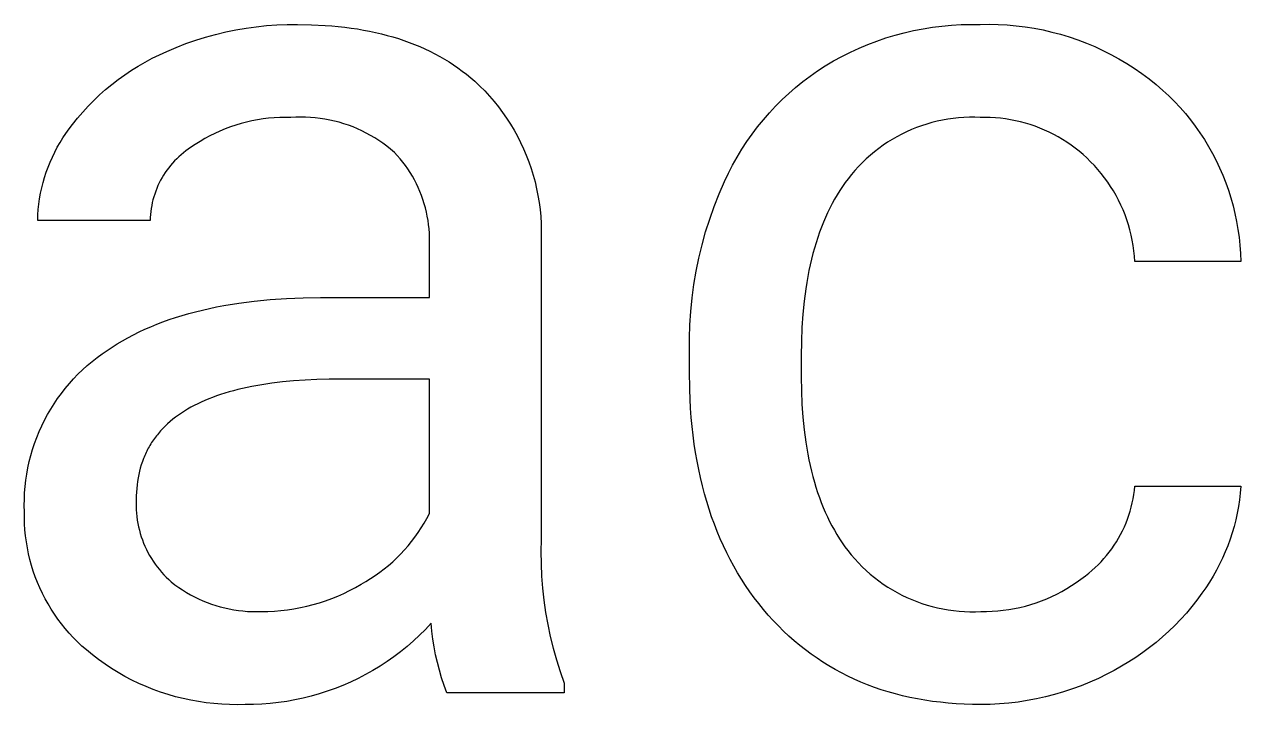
# Model space of a CAD drawing. Header units: millimetres. Extents: x -1480 to 5249, y -840 to 3860.
# Drawn here: x 5038.9 to 5105.3, y -245.3 to -208.2 of the extents above; entities that cross this region are included whole.
import ezdxf

# ---------------------------------------------------------------- set-up
doc = ezdxf.new("R2010")
doc.units = ezdxf.units.MM
doc.header["$MEASUREMENT"] = 0
doc.layers.add('Domyślny', color=7, linetype='Continuous', true_color=0x000000)

msp = doc.modelspace()

# ---------------------------------------------------------------- linework, layer by layer
at = {"layer": 'Domyślny'}
for p, q in [((5049.923, -208.596), (5050.477, -208.482)), ((5050.477, -208.482), (5051.034, -208.387)), ((5051.034, -208.387), (5051.594, -208.309)), ((5051.594, -208.309), (5052.156, -208.251)), ((5052.156, -208.251), (5052.72, -208.211)), ((5052.72, -208.211), (5053.285, -208.189)), ((5053.285, -208.189), (5053.85, -208.186)), ((5053.85, -208.186), (5054.612, -208.198)), ((5054.612, -208.198), (5055.352, -208.235)), ((5055.352, -208.235), (5055.714, -208.262)), ((5055.714, -208.262), (5056.071, -208.295)), ((5056.071, -208.295), (5056.423, -208.334)), ((5056.423, -208.334), (5056.769, -208.38)), ((5056.769, -208.38), (5057.111, -208.431)), ((5057.111, -208.431), (5057.447, -208.489)), ((5057.447, -208.489), (5057.778, -208.552)), ((5086.973, -208.639), (5087.482, -208.522)), ((5087.482, -208.522), (5087.994, -208.422)), ((5087.994, -208.422), (5088.51, -208.339)), ((5088.51, -208.339), (5089.028, -208.274)), ((5089.028, -208.274), (5089.548, -208.226)), ((5089.548, -208.226), (5090.069, -208.195)), ((5090.069, -208.195), (5090.591, -208.182)), ((5090.591, -208.182), (5091.113, -208.186)), ((5091.113, -208.186), (5091.607, -208.178)), ((5091.607, -208.178), (5092.101, -208.187)), ((5092.101, -208.187), (5092.594, -208.213)), ((5092.594, -208.213), (5093.087, -208.256)), ((5093.087, -208.256), (5093.577, -208.316)), ((5093.577, -208.316), (5094.065, -208.393)), ((5094.065, -208.393), (5094.55, -208.487)), ((5094.55, -208.487), (5095.032, -208.597)), ((5047.754, -209.232), (5048.288, -209.046)), ((5048.288, -209.046), (5048.828, -208.878)), ((5048.828, -208.878), (5049.373, -208.728)), ((5049.373, -208.728), (5049.923, -208.596)), ((5057.778, -208.552), (5058.104, -208.622)), ((5058.104, -208.622), (5058.424, -208.697)), ((5058.424, -208.697), (5058.739, -208.779)), ((5058.739, -208.779), (5059.049, -208.866)), ((5059.049, -208.866), (5059.354, -208.96)), ((5059.354, -208.96), (5059.654, -209.06)), ((5059.654, -209.06), (5059.948, -209.166)), ((5059.948, -209.166), (5060.237, -209.278)), ((5084.985, -209.276), (5085.474, -209.092)), ((5085.474, -209.092), (5085.969, -208.924)), ((5085.969, -208.924), (5086.468, -208.773)), ((5086.468, -208.773), (5086.973, -208.639)), ((5095.032, -208.597), (5095.509, -208.724)), ((5095.509, -208.724), (5095.982, -208.867)), ((5095.982, -208.867), (5096.45, -209.026)), ((5096.45, -209.026), (5096.911, -209.202)), ((5045.911, -210.03), (5046.306, -209.836)), ((5046.306, -209.836), (5046.706, -209.656)), ((5046.706, -209.656), (5047.227, -209.436)), ((5047.227, -209.436), (5047.754, -209.232)), ((5060.237, -209.278), (5060.521, -209.396)), ((5060.521, -209.396), (5060.8, -209.52)), ((5060.8, -209.52), (5061.073, -209.65)), ((5061.073, -209.65), (5061.342, -209.786)), ((5061.342, -209.786), (5061.605, -209.928)), ((5083.561, -209.926), (5084.028, -209.693)), ((5084.028, -209.693), (5084.503, -209.477)), ((5084.503, -209.477), (5084.985, -209.276)), ((5096.911, -209.202), (5097.367, -209.393)), ((5097.367, -209.393), (5097.816, -209.6)), ((5097.816, -209.6), (5098.257, -209.822)), ((5098.257, -209.822), (5098.69, -210.059)), ((5044.771, -210.689), (5045.144, -210.457)), ((5045.144, -210.457), (5045.524, -210.237)), ((5045.524, -210.237), (5045.911, -210.03)), ((5061.605, -209.928), (5061.862, -210.076)), ((5061.862, -210.076), (5062.115, -210.23)), ((5062.115, -210.23), (5062.362, -210.39)), ((5062.362, -210.39), (5062.604, -210.557)), ((5082.233, -210.711), (5082.65, -210.437)), ((5082.65, -210.437), (5083.101, -210.174)), ((5083.101, -210.174), (5083.561, -209.926)), ((5098.69, -210.059), (5099.115, -210.312)), ((5099.115, -210.312), (5099.531, -210.578)), ((5044.051, -211.192), (5044.407, -210.934)), ((5044.407, -210.934), (5044.771, -210.689)), ((5062.604, -210.557), (5062.841, -210.729)), ((5062.841, -210.729), (5063.073, -210.907)), ((5063.073, -210.907), (5063.299, -211.092)), ((5063.299, -211.092), (5063.521, -211.282)), ((5081.427, -211.302), (5081.825, -211)), ((5081.825, -211), (5082.233, -210.711)), ((5099.531, -210.578), (5099.938, -210.859)), ((5099.938, -210.859), (5100.334, -211.154)), ((5100.334, -211.154), (5100.72, -211.462)), ((5043.038, -212.034), (5043.366, -211.742)), ((5043.366, -211.742), (5043.704, -211.461)), ((5043.704, -211.461), (5044.051, -211.192)), ((5063.521, -211.282), (5063.798, -211.545)), ((5063.798, -211.545), (5064.066, -211.817)), ((5064.066, -211.817), (5064.325, -212.098)), ((5080.664, -211.947), (5081.04, -211.618)), ((5081.04, -211.618), (5081.427, -211.302)), ((5100.72, -211.462), (5101.096, -211.783)), ((5101.096, -211.783), (5101.417, -212.083)), ((5042.413, -212.651), (5042.721, -212.337)), ((5042.721, -212.337), (5043.038, -212.034)), ((5064.325, -212.098), (5064.574, -212.388)), ((5064.574, -212.388), (5064.813, -212.686)), ((5079.947, -212.642), (5080.299, -212.288)), ((5080.299, -212.288), (5080.664, -211.947)), ((5101.417, -212.083), (5101.728, -212.394)), ((5101.728, -212.394), (5102.028, -212.715)), ((5041.831, -213.309), (5042.117, -212.975)), ((5042.117, -212.975), (5042.413, -212.651)), ((5064.813, -212.686), (5065.042, -212.992)), ((5065.042, -212.992), (5065.26, -213.306)), ((5079.278, -213.385), (5079.606, -213.008)), ((5079.606, -213.008), (5079.947, -212.642)), ((5102.028, -212.715), (5102.317, -213.046)), ((5102.317, -213.046), (5102.594, -213.387)), ((5041.375, -213.888), (5041.558, -213.652)), ((5041.558, -213.652), (5041.831, -213.309)), ((5050.177, -213.777), (5049.891, -213.885)), ((5050.468, -213.679), (5050.177, -213.777)), ((5050.761, -213.591), (5050.468, -213.679)), ((5051.058, -213.513), (5050.761, -213.591)), ((5051.356, -213.446), (5051.058, -213.513)), ((5051.657, -213.388), (5051.356, -213.446)), ((5051.96, -213.341), (5051.657, -213.388)), ((5052.264, -213.305), (5051.96, -213.341)), ((5052.57, -213.278), (5052.264, -213.305)), ((5052.876, -213.263), (5052.57, -213.278)), ((5053.182, -213.258), (5052.876, -213.263)), ((5053.488, -213.263), (5053.182, -213.258)), ((5053.754, -213.248), (5053.488, -213.263)), ((5054.02, -213.243), (5053.754, -213.248)), ((5054.286, -213.246), (5054.02, -213.243)), ((5054.551, -213.259), (5054.286, -213.246)), ((5054.816, -213.281), (5054.551, -213.259)), ((5055.08, -213.312), (5054.816, -213.281)), ((5055.343, -213.353), (5055.08, -213.312)), ((5055.604, -213.402), (5055.343, -213.353)), ((5055.863, -213.46), (5055.604, -213.402)), ((5056.121, -213.528), (5055.863, -213.46)), ((5056.375, -213.604), (5056.121, -213.528)), ((5056.627, -213.689), (5056.375, -213.604)), ((5056.876, -213.783), (5056.627, -213.689)), ((5057.121, -213.885), (5056.876, -213.783)), ((5065.26, -213.306), (5065.468, -213.627)), ((5065.468, -213.627), (5065.664, -213.955)), ((5078.662, -214.171), (5078.963, -213.772)), ((5078.963, -213.772), (5079.278, -213.385)), ((5087.641, -213.816), (5087.367, -213.926)), ((5087.918, -213.716), (5087.641, -213.816)), ((5088.199, -213.625), (5087.918, -213.716)), ((5088.483, -213.543), (5088.199, -213.625)), ((5088.769, -213.472), (5088.483, -213.543)), ((5089.058, -213.411), (5088.769, -213.472)), ((5089.348, -213.359), (5089.058, -213.411)), ((5089.64, -213.318), (5089.348, -213.359)), ((5089.934, -213.286), (5089.64, -213.318)), ((5090.228, -213.265), (5089.934, -213.286)), ((5090.523, -213.254), (5090.228, -213.265)), ((5090.818, -213.254), (5090.523, -213.254)), ((5091.113, -213.263), (5090.818, -213.254)), ((5091.391, -213.26), (5091.113, -213.263)), ((5091.669, -213.267), (5091.391, -213.26)), ((5091.946, -213.283), (5091.669, -213.267)), ((5092.223, -213.308), (5091.946, -213.283)), ((5092.499, -213.343), (5092.223, -213.308)), ((5092.773, -213.387), (5092.499, -213.343)), ((5093.046, -213.44), (5092.773, -213.387)), ((5093.316, -213.503), (5093.046, -213.44)), ((5093.585, -213.575), (5093.316, -213.503)), ((5093.851, -213.655), (5093.585, -213.575)), ((5094.114, -213.745), (5093.851, -213.655)), ((5094.374, -213.844), (5094.114, -213.745)), ((5102.594, -213.387), (5102.86, -213.737)), ((5102.86, -213.737), (5103.113, -214.097)), ((5040.877, -214.631), (5041.034, -214.378)), ((5041.034, -214.378), (5041.2, -214.13)), ((5041.2, -214.13), (5041.375, -213.888)), ((5048.786, -214.414), (5048.522, -214.569)), ((5049.055, -214.267), (5048.786, -214.414)), ((5049.329, -214.131), (5049.055, -214.267)), ((5049.608, -214.003), (5049.329, -214.131)), ((5049.891, -213.885), (5049.608, -214.003)), ((5057.363, -213.996), (5057.121, -213.885)), ((5057.601, -214.115), (5057.363, -213.996)), ((5057.834, -214.242), (5057.601, -214.115)), ((5058.063, -214.377), (5057.834, -214.242)), ((5058.287, -214.52), (5058.063, -214.377)), ((5065.664, -213.955), (5065.849, -214.289)), ((5065.849, -214.289), (5066.022, -214.63)), ((5078.374, -214.579), (5078.662, -214.171)), ((5086.315, -214.459), (5086.064, -214.614)), ((5086.571, -214.312), (5086.315, -214.459)), ((5086.832, -214.174), (5086.571, -214.312)), ((5087.097, -214.046), (5086.832, -214.174)), ((5087.367, -213.926), (5087.097, -214.046)), ((5094.63, -213.951), (5094.374, -213.844)), ((5094.882, -214.067), (5094.63, -213.951)), ((5095.131, -214.192), (5094.882, -214.067)), ((5095.375, -214.324), (5095.131, -214.192)), ((5095.614, -214.466), (5095.375, -214.324)), ((5095.849, -214.615), (5095.614, -214.466)), ((5103.113, -214.097), (5103.354, -214.464)), ((5103.354, -214.464), (5103.583, -214.84)), ((5040.459, -215.422), (5040.589, -215.154)), ((5040.589, -215.154), (5040.729, -214.89)), ((5040.729, -214.89), (5040.877, -214.631)), ((5047.742, -215.093), (5047.613, -215.193)), ((5047.874, -214.997), (5047.742, -215.093)), ((5048.01, -214.906), (5047.874, -214.997)), ((5048.263, -214.733), (5048.01, -214.906)), ((5048.522, -214.569), (5048.263, -214.733)), ((5058.506, -214.67), (5058.287, -214.52)), ((5058.72, -214.829), (5058.506, -214.67)), ((5058.928, -214.994), (5058.72, -214.829)), ((5059.13, -215.167), (5058.928, -214.994)), ((5066.022, -214.63), (5066.184, -214.976)), ((5066.184, -214.976), (5066.334, -215.328)), ((5077.842, -215.425), (5078.101, -214.997)), ((5078.101, -214.997), (5078.374, -214.579)), ((5085.346, -215.131), (5085.118, -215.32)), ((5085.579, -214.951), (5085.346, -215.131)), ((5085.818, -214.778), (5085.579, -214.951)), ((5086.064, -214.614), (5085.818, -214.778)), ((5096.078, -214.772), (5095.849, -214.615)), ((5096.302, -214.936), (5096.078, -214.772)), ((5096.52, -215.108), (5096.302, -214.936)), ((5096.732, -215.288), (5096.52, -215.108)), ((5103.583, -214.84), (5103.798, -215.223)), ((5040.227, -215.971), (5040.338, -215.695)), ((5040.338, -215.695), (5040.459, -215.422)), ((5047.021, -215.755), (5046.914, -215.879)), ((5047.131, -215.635), (5047.021, -215.755)), ((5047.246, -215.518), (5047.131, -215.635)), ((5047.365, -215.406), (5047.246, -215.518)), ((5047.487, -215.297), (5047.365, -215.406)), ((5047.613, -215.193), (5047.487, -215.297)), ((5059.29, -215.338), (5059.13, -215.167)), ((5059.443, -215.515), (5059.29, -215.338)), ((5059.59, -215.697), (5059.443, -215.515)), ((5059.731, -215.884), (5059.59, -215.697)), ((5066.334, -215.328), (5066.471, -215.684)), ((5066.471, -215.684), (5066.597, -216.045)), ((5077.598, -215.86), (5077.842, -215.425)), ((5084.685, -215.72), (5084.478, -215.931)), ((5084.898, -215.516), (5084.685, -215.72)), ((5085.118, -215.32), (5084.898, -215.516)), ((5096.938, -215.474), (5096.732, -215.288)), ((5097.147, -215.676), (5096.938, -215.474)), ((5097.348, -215.885), (5097.147, -215.676)), ((5103.798, -215.223), (5104, -215.613)), ((5104, -215.613), (5104.189, -216.01)), ((5040.034, -216.536), (5040.125, -216.252)), ((5040.125, -216.252), (5040.227, -215.971)), ((5046.532, -216.408), (5046.448, -216.548)), ((5046.621, -216.271), (5046.532, -216.408)), ((5046.714, -216.137), (5046.621, -216.271)), ((5046.812, -216.006), (5046.714, -216.137)), ((5046.914, -215.879), (5046.812, -216.006)), ((5059.866, -216.075), (5059.731, -215.884)), ((5059.994, -216.271), (5059.866, -216.075)), ((5060.115, -216.471), (5059.994, -216.271)), ((5060.229, -216.675), (5060.115, -216.471)), ((5066.597, -216.045), (5066.71, -216.41)), ((5066.71, -216.41), (5066.81, -216.779)), ((5077.154, -216.756), (5077.368, -216.304)), ((5077.368, -216.304), (5077.598, -215.86)), ((5084.088, -216.373), (5083.904, -216.604)), ((5084.279, -216.149), (5084.088, -216.373)), ((5084.478, -215.931), (5084.279, -216.149)), ((5097.542, -216.101), (5097.348, -215.885)), ((5097.728, -216.323), (5097.542, -216.101)), ((5097.906, -216.552), (5097.728, -216.323)), ((5104.189, -216.01), (5104.363, -216.414)), ((5104.363, -216.414), (5104.524, -216.823)), ((5039.818, -217.404), (5039.88, -217.112)), ((5039.88, -217.112), (5039.952, -216.822)), ((5039.952, -216.822), (5040.034, -216.536)), ((5046.16, -217.135), (5046.1, -217.287)), ((5046.224, -216.985), (5046.16, -217.135)), ((5046.294, -216.837), (5046.224, -216.985)), ((5046.368, -216.691), (5046.294, -216.837)), ((5046.448, -216.548), (5046.368, -216.691)), ((5060.337, -216.883), (5060.229, -216.675)), ((5060.437, -217.095), (5060.337, -216.883)), ((5060.53, -217.31), (5060.437, -217.095)), ((5066.81, -216.779), (5066.898, -217.151)), ((5066.898, -217.151), (5066.973, -217.525)), ((5076.862, -217.432), (5077.154, -216.756)), ((5083.595, -217.034), (5083.447, -217.257)), ((5083.747, -216.816), (5083.595, -217.034)), ((5083.904, -216.604), (5083.747, -216.816)), ((5098.076, -216.787), (5097.906, -216.552)), ((5098.238, -217.028), (5098.076, -216.787)), ((5098.391, -217.274), (5098.238, -217.028)), ((5104.524, -216.823), (5104.671, -217.237)), ((5039.724, -217.993), (5039.766, -217.697)), ((5039.766, -217.697), (5039.818, -217.404)), ((5045.953, -217.754), (5045.915, -217.913)), ((5045.997, -217.597), (5045.953, -217.754)), ((5046.046, -217.441), (5045.997, -217.597)), ((5046.1, -217.287), (5046.046, -217.441)), ((5060.616, -217.527), (5060.53, -217.31)), ((5060.694, -217.748), (5060.616, -217.527)), ((5060.765, -217.971), (5060.694, -217.748)), ((5066.973, -217.525), (5067.035, -217.902)), ((5076.593, -218.117), (5076.862, -217.432)), ((5083.167, -217.722), (5083.035, -217.962)), ((5083.305, -217.486), (5083.167, -217.722)), ((5083.447, -217.257), (5083.305, -217.486)), ((5098.536, -217.526), (5098.391, -217.274)), ((5098.671, -217.782), (5098.536, -217.526)), ((5098.798, -218.043), (5098.671, -217.782)), ((5104.671, -217.237), (5104.804, -217.656)), ((5104.804, -217.656), (5104.922, -218.079)), ((5039.672, -218.587), (5039.693, -218.289)), ((5039.693, -218.289), (5039.724, -217.993)), ((5045.832, -218.396), (5045.816, -218.559)), ((5045.855, -218.234), (5045.832, -218.396)), ((5045.882, -218.073), (5045.855, -218.234)), ((5045.915, -217.913), (5045.882, -218.073)), ((5060.828, -218.196), (5060.765, -217.971)), ((5060.883, -218.424), (5060.828, -218.196)), ((5060.931, -218.653), (5060.883, -218.424)), ((5067.035, -217.902), (5067.085, -218.281)), ((5067.085, -218.281), (5067.121, -218.662)), ((5076.348, -218.811), (5076.593, -218.117)), ((5082.785, -218.462), (5082.668, -218.72)), ((5082.908, -218.209), (5082.785, -218.462)), ((5083.035, -217.962), (5082.908, -218.209)), ((5098.916, -218.308), (5098.798, -218.043)), ((5099.024, -218.577), (5098.916, -218.308)), ((5104.922, -218.079), (5105.026, -218.507)), ((5039.661, -218.885), (5039.672, -218.587)), ((5045.799, -218.885), (5039.661, -218.885)), ((5045.805, -218.722), (5045.799, -218.885)), ((5045.816, -218.559), (5045.805, -218.722)), ((5060.971, -218.883), (5060.931, -218.653)), ((5061.003, -219.115), (5060.971, -218.883)), ((5061.027, -219.348), (5061.003, -219.115)), ((5067.121, -218.662), (5067.144, -219.043)), ((5067.144, -219.043), (5067.155, -219.425)), ((5076.127, -219.513), (5076.348, -218.811)), ((5082.555, -218.984), (5082.448, -219.254)), ((5082.668, -218.72), (5082.555, -218.984)), ((5099.123, -218.85), (5099.024, -218.577)), ((5099.212, -219.126), (5099.123, -218.85)), ((5099.292, -219.405), (5099.212, -219.126)), ((5105.026, -218.507), (5105.115, -218.937)), ((5105.115, -218.937), (5105.189, -219.37)), ((5061.043, -219.581), (5061.027, -219.348)), ((5061.051, -219.815), (5061.043, -219.581)), ((5067.155, -219.425), (5067.152, -219.807)), ((5067.152, -219.807), (5067.152, -236.297)), ((5075.929, -220.223), (5076.127, -219.513)), ((5082.346, -219.53), (5082.248, -219.812)), ((5082.448, -219.254), (5082.346, -219.53)), ((5099.361, -219.686), (5099.292, -219.405)), ((5099.421, -219.97), (5099.361, -219.686)), ((5105.189, -219.37), (5105.249, -219.806)), ((5105.249, -219.806), (5105.293, -220.243)), ((5061.044, -220.283), (5061.052, -220.049)), ((5061.044, -223.099), (5061.044, -220.283)), ((5061.052, -220.049), (5061.051, -219.815)), ((5075.756, -220.938), (5075.929, -220.223)), ((5082.068, -220.393), (5081.986, -220.692)), ((5082.156, -220.1), (5082.068, -220.393)), ((5082.248, -219.812), (5082.156, -220.1)), ((5099.471, -220.256), (5099.421, -219.97)), ((5099.511, -220.543), (5099.471, -220.256)), ((5105.293, -220.243), (5105.323, -220.682)), ((5075.607, -221.659), (5075.756, -220.938)), ((5081.908, -220.997), (5081.836, -221.308)), ((5081.986, -220.692), (5081.908, -220.997)), ((5099.541, -220.832), (5099.511, -220.543)), ((5099.561, -221.121), (5099.541, -220.832)), ((5105.337, -221.121), (5099.561, -221.121)), ((5105.323, -220.682), (5105.337, -221.121)), ((5075.483, -222.385), (5075.607, -221.659)), ((5081.768, -221.625), (5081.706, -221.947)), ((5081.836, -221.308), (5081.768, -221.625)), ((5075.384, -223.115), (5075.483, -222.385)), ((5081.649, -222.276), (5081.596, -222.61)), ((5081.706, -221.947), (5081.649, -222.276)), ((5053.236, -223.147), (5054.157, -223.111)), ((5054.157, -223.111), (5055.105, -223.099)), ((5055.105, -223.099), (5061.044, -223.099)), ((5075.31, -223.847), (5075.384, -223.115)), ((5081.596, -222.61), (5081.506, -223.296)), ((5048.278, -223.867), (5048.654, -223.774)), ((5048.654, -223.774), (5049.037, -223.687)), ((5049.037, -223.687), (5049.426, -223.606)), ((5049.426, -223.606), (5049.823, -223.531)), ((5049.823, -223.531), (5050.636, -223.399)), ((5050.636, -223.399), (5051.476, -223.291)), ((5051.476, -223.291), (5052.342, -223.207)), ((5052.342, -223.207), (5053.236, -223.147)), ((5081.506, -223.296), (5081.436, -224.005)), ((5046.163, -224.551), (5046.498, -224.422)), ((5046.498, -224.422), (5046.841, -224.299)), ((5046.841, -224.299), (5047.19, -224.182)), ((5047.19, -224.182), (5047.546, -224.071)), ((5047.546, -224.071), (5047.908, -223.966)), ((5047.908, -223.966), (5048.278, -223.867)), ((5075.261, -224.582), (5075.31, -223.847)), ((5081.436, -224.005), (5081.386, -224.737)), ((5044.887, -225.127), (5045.196, -224.974)), ((5045.196, -224.974), (5045.511, -224.827)), ((5045.511, -224.827), (5045.834, -224.686)), ((5045.834, -224.686), (5046.163, -224.551)), ((5075.237, -225.318), (5075.261, -224.582)), ((5081.386, -224.737), (5081.356, -225.493)), ((5043.72, -225.799), (5044.001, -225.622)), ((5044.001, -225.622), (5044.29, -225.451)), ((5044.29, -225.451), (5044.585, -225.286)), ((5044.585, -225.286), (5044.887, -225.127)), ((5075.238, -226.054), (5075.237, -225.318)), ((5081.356, -225.493), (5081.346, -226.272)), ((5042.626, -226.588), (5042.897, -226.375)), ((5042.897, -226.375), (5043.176, -226.171)), ((5043.176, -226.171), (5043.445, -225.982)), ((5043.445, -225.982), (5043.72, -225.799)), ((5075.238, -227.08), (5075.238, -226.054)), ((5081.346, -226.272), (5081.346, -227.422)), ((5041.857, -227.283), (5042.105, -227.043)), ((5042.105, -227.043), (5042.362, -226.811)), ((5042.362, -226.811), (5042.626, -226.588)), ((5075.255, -228.125), (5075.238, -227.08)), ((5041.387, -227.789), (5041.618, -227.532)), ((5041.618, -227.532), (5041.857, -227.283)), ((5052.447, -227.773), (5051.888, -227.856)), ((5053.028, -227.702), (5052.447, -227.773)), ((5053.63, -227.644), (5053.028, -227.702)), ((5054.255, -227.599), (5053.63, -227.644)), ((5054.901, -227.567), (5054.255, -227.599)), ((5055.57, -227.548), (5054.901, -227.567)), ((5056.26, -227.541), (5055.57, -227.548)), ((5061.044, -227.541), (5056.26, -227.541)), ((5061.044, -234.879), (5061.044, -227.541)), ((5081.346, -227.422), (5081.356, -228.181)), ((5040.748, -228.605), (5040.952, -228.326)), ((5040.952, -228.326), (5041.165, -228.054)), ((5041.165, -228.054), (5041.387, -227.789)), ((5049.645, -228.391), (5049.423, -228.467)), ((5049.872, -228.319), (5049.645, -228.391)), ((5050.105, -228.25), (5049.872, -228.319)), ((5050.343, -228.184), (5050.105, -228.25)), ((5050.587, -228.121), (5050.343, -228.184)), ((5050.836, -228.062), (5050.587, -228.121)), ((5051.351, -227.953), (5050.836, -228.062)), ((5051.888, -227.856), (5051.351, -227.953)), ((5075.306, -229.141), (5075.255, -228.125)), ((5081.356, -228.181), (5081.386, -228.918)), ((5040.371, -229.184), (5040.555, -228.892)), ((5040.555, -228.892), (5040.748, -228.605)), ((5048.023, -229.085), (5047.845, -229.186)), ((5048.207, -228.987), (5048.023, -229.085)), ((5048.396, -228.892), (5048.207, -228.987)), ((5048.59, -228.801), (5048.396, -228.892)), ((5048.79, -228.712), (5048.59, -228.801)), ((5048.996, -228.627), (5048.79, -228.712)), ((5049.207, -228.545), (5048.996, -228.627)), ((5049.423, -228.467), (5049.207, -228.545)), ((5081.386, -228.918), (5081.436, -229.632)), ((5040.035, -229.788), (5040.198, -229.483)), ((5040.198, -229.483), (5040.371, -229.184)), ((5047.037, -229.74), (5046.892, -229.861)), ((5047.188, -229.623), (5047.037, -229.74)), ((5047.344, -229.509), (5047.188, -229.623)), ((5047.506, -229.398), (5047.344, -229.509)), ((5047.673, -229.29), (5047.506, -229.398)), ((5047.845, -229.186), (5047.673, -229.29)), ((5075.343, -229.639), (5075.306, -229.141)), ((5075.39, -230.13), (5075.343, -229.639)), ((5081.436, -229.632), (5081.505, -230.324)), ((5039.61, -230.733), (5039.741, -230.413)), ((5039.741, -230.413), (5039.883, -230.098)), ((5039.883, -230.098), (5040.035, -229.788)), ((5046.366, -230.375), (5046.248, -230.511)), ((5046.489, -230.241), (5046.366, -230.375)), ((5046.618, -230.111), (5046.489, -230.241)), ((5046.752, -229.984), (5046.618, -230.111)), ((5046.892, -229.861), (5046.752, -229.984)), ((5075.444, -230.613), (5075.39, -230.13)), ((5081.505, -230.324), (5081.594, -230.994)), ((5039.382, -231.385), (5039.491, -231.057)), ((5039.491, -231.057), (5039.61, -230.733)), ((5045.832, -231.089), (5045.786, -231.165)), ((5045.879, -231.014), (5045.832, -231.089)), ((5045.928, -230.94), (5045.879, -231.014)), ((5045.978, -230.867), (5045.928, -230.94)), ((5046.029, -230.794), (5045.978, -230.867)), ((5046.082, -230.722), (5046.029, -230.794)), ((5046.136, -230.651), (5046.082, -230.722)), ((5046.192, -230.581), (5046.136, -230.651)), ((5046.248, -230.511), (5046.192, -230.581)), ((5075.508, -231.09), (5075.444, -230.613)), ((5075.579, -231.56), (5075.508, -231.09)), ((5081.594, -230.994), (5081.646, -231.321)), ((5039.2, -232.051), (5039.285, -231.717)), ((5039.285, -231.717), (5039.382, -231.385)), ((5045.503, -231.719), (5045.468, -231.801)), ((5045.54, -231.638), (5045.503, -231.719)), ((5045.577, -231.557), (5045.54, -231.638)), ((5045.616, -231.477), (5045.577, -231.557)), ((5045.657, -231.398), (5045.616, -231.477)), ((5045.698, -231.32), (5045.657, -231.398)), ((5045.742, -231.242), (5045.698, -231.32)), ((5045.786, -231.165), (5045.742, -231.242)), ((5075.659, -232.022), (5075.579, -231.56)), ((5081.646, -231.321), (5081.704, -231.642)), ((5081.704, -231.642), (5081.766, -231.958)), ((5039.063, -232.729), (5039.126, -232.389)), ((5039.126, -232.389), (5039.2, -232.051)), ((5045.262, -232.4), (5045.216, -232.578)), ((5045.314, -232.225), (5045.262, -232.4)), ((5045.372, -232.053), (5045.314, -232.225)), ((5045.435, -231.884), (5045.372, -232.053)), ((5045.468, -231.801), (5045.435, -231.884)), ((5075.747, -232.478), (5075.659, -232.022)), ((5081.766, -231.958), (5081.833, -232.268)), ((5081.833, -232.268), (5081.905, -232.573)), ((5038.974, -233.414), (5039.013, -233.071)), ((5039.013, -233.071), (5039.063, -232.729)), ((5045.139, -232.945), (5045.109, -233.133)), ((5045.175, -232.76), (5045.139, -232.945)), ((5045.216, -232.578), (5045.175, -232.76)), ((5075.844, -232.927), (5075.747, -232.478)), ((5075.949, -233.368), (5075.844, -232.927)), ((5081.905, -232.573), (5081.981, -232.872)), ((5081.981, -232.872), (5082.063, -233.166)), ((5038.947, -233.758), (5038.974, -233.414)), ((5045.051, -233.716), (5045.043, -233.916)), ((5045.065, -233.518), (5045.051, -233.716)), ((5045.084, -233.324), (5045.065, -233.518)), ((5045.109, -233.133), (5045.084, -233.324)), ((5076.063, -233.803), (5075.949, -233.368)), ((5082.063, -233.166), (5082.15, -233.454)), ((5082.15, -233.454), (5082.242, -233.736)), ((5082.242, -233.736), (5082.339, -234.013)), ((5099.506, -233.853), (5099.538, -233.625)), ((5099.538, -233.625), (5099.561, -233.396)), ((5099.561, -233.396), (5105.337, -233.396)), ((5105.337, -233.396), (5105.308, -233.766)), ((5038.929, -234.449), (5038.932, -234.104)), ((5038.932, -234.104), (5038.947, -233.758)), ((5045.04, -234.12), (5045.034, -234.307)), ((5045.034, -234.307), (5045.034, -234.495)), ((5045.043, -233.916), (5045.04, -234.12)), ((5076.185, -234.231), (5076.063, -233.803)), ((5076.315, -234.651), (5076.185, -234.231)), ((5082.339, -234.013), (5082.441, -234.285)), ((5082.441, -234.285), (5082.547, -234.551)), ((5099.367, -234.529), (5099.421, -234.305)), ((5099.421, -234.305), (5099.468, -234.08)), ((5099.468, -234.08), (5099.506, -233.853)), ((5105.266, -234.134), (5105.212, -234.5)), ((5105.308, -233.766), (5105.266, -234.134)), ((5038.937, -234.795), (5038.929, -234.449)), ((5038.935, -235.123), (5038.937, -234.795)), ((5045.034, -234.495), (5045.04, -234.682)), ((5045.04, -234.682), (5045.052, -234.869)), ((5045.052, -234.869), (5045.071, -235.055)), ((5045.071, -235.055), (5045.096, -235.241)), ((5060.904, -235.148), (5061.044, -234.879)), ((5076.454, -235.065), (5076.315, -234.651)), ((5076.601, -235.472), (5076.454, -235.065)), ((5082.547, -234.551), (5082.659, -234.811)), ((5082.659, -234.811), (5082.775, -235.066)), ((5082.775, -235.066), (5082.897, -235.316)), ((5099.161, -235.187), (5099.237, -234.97)), ((5099.237, -234.97), (5099.306, -234.75)), ((5099.306, -234.75), (5099.367, -234.529)), ((5105.146, -234.864), (5105.068, -235.226)), ((5105.212, -234.5), (5105.146, -234.864)), ((5038.945, -235.452), (5038.935, -235.123)), ((5038.965, -235.779), (5038.945, -235.452)), ((5045.096, -235.241), (5045.127, -235.425)), ((5045.127, -235.425), (5045.164, -235.609)), ((5045.164, -235.609), (5045.208, -235.791)), ((5060.431, -235.923), (5060.597, -235.67)), ((5060.597, -235.67), (5060.755, -235.411)), ((5060.755, -235.411), (5060.904, -235.148)), ((5076.757, -235.871), (5076.601, -235.472)), ((5082.897, -235.316), (5083.024, -235.56)), ((5083.024, -235.56), (5083.155, -235.798)), ((5098.889, -235.821), (5098.987, -235.612)), ((5098.987, -235.612), (5099.077, -235.401)), ((5099.077, -235.401), (5099.161, -235.187)), ((5104.978, -235.585), (5104.875, -235.941)), ((5105.068, -235.226), (5104.978, -235.585)), ((5038.997, -236.106), (5038.965, -235.779)), ((5039.04, -236.432), (5038.997, -236.106)), ((5045.208, -235.791), (5045.257, -235.972)), ((5045.257, -235.972), (5045.313, -236.15)), ((5045.313, -236.15), (5045.375, -236.327)), ((5045.375, -236.327), (5045.442, -236.502)), ((5059.881, -236.647), (5060.072, -236.412)), ((5060.072, -236.412), (5060.256, -236.171)), ((5060.256, -236.171), (5060.431, -235.923)), ((5067.152, -236.297), (5067.137, -236.963)), ((5076.921, -236.264), (5076.757, -235.871)), ((5077.094, -236.65), (5076.921, -236.264)), ((5083.155, -235.798), (5083.292, -236.031)), ((5083.292, -236.031), (5083.433, -236.258)), ((5083.433, -236.258), (5083.579, -236.48)), ((5098.555, -236.424), (5098.673, -236.227)), ((5098.673, -236.227), (5098.784, -236.025)), ((5098.784, -236.025), (5098.889, -235.821)), ((5104.761, -236.293), (5104.635, -236.642)), ((5104.875, -235.941), (5104.761, -236.293)), ((5039.094, -236.756), (5039.04, -236.432)), ((5039.159, -237.078), (5039.094, -236.756)), ((5045.442, -236.502), (5045.516, -236.674)), ((5045.516, -236.674), (5045.595, -236.844)), ((5045.595, -236.844), (5045.679, -237.011)), ((5045.679, -237.011), (5045.77, -237.175)), ((5059.475, -237.097), (5059.682, -236.876)), ((5059.682, -236.876), (5059.881, -236.647)), ((5067.137, -236.963), (5067.144, -237.63)), ((5077.275, -237.028), (5077.094, -236.65)), ((5077.464, -237.4), (5077.275, -237.028)), ((5083.579, -236.48), (5083.731, -236.696)), ((5083.731, -236.696), (5083.887, -236.907)), ((5083.887, -236.907), (5084.072, -237.138)), ((5098.018, -237.17), (5098.162, -236.991)), ((5098.162, -236.991), (5098.299, -236.806)), ((5098.299, -236.806), (5098.43, -236.617)), ((5098.43, -236.617), (5098.555, -236.424)), ((5104.498, -236.985), (5104.349, -237.324)), ((5104.635, -236.642), (5104.498, -236.985)), ((5039.235, -237.398), (5039.159, -237.078)), ((5039.322, -237.715), (5039.235, -237.398)), ((5039.419, -238.029), (5039.322, -237.715)), ((5045.77, -237.175), (5045.866, -237.336)), ((5045.866, -237.336), (5045.967, -237.494)), ((5045.967, -237.494), (5046.073, -237.648)), ((5046.073, -237.648), (5046.185, -237.798)), ((5058.578, -237.911), (5058.813, -237.719)), ((5058.813, -237.719), (5059.04, -237.519)), ((5059.04, -237.519), (5059.262, -237.312)), ((5059.262, -237.312), (5059.475, -237.097)), ((5067.144, -237.63), (5067.172, -238.296)), ((5077.662, -237.764), (5077.464, -237.4)), ((5084.072, -237.138), (5084.266, -237.363)), ((5084.266, -237.363), (5084.467, -237.581)), ((5084.467, -237.581), (5084.675, -237.793)), ((5097.386, -237.838), (5097.553, -237.679)), ((5097.553, -237.679), (5097.713, -237.515)), ((5097.713, -237.515), (5097.869, -237.345)), ((5097.869, -237.345), (5098.018, -237.17)), ((5104.188, -237.658), (5104.017, -237.986)), ((5104.349, -237.324), (5104.188, -237.658)), ((5039.527, -238.339), (5039.419, -238.029)), ((5039.646, -238.645), (5039.527, -238.339)), ((5046.185, -237.798), (5046.301, -237.945)), ((5046.301, -237.945), (5046.423, -238.087)), ((5046.423, -238.087), (5046.549, -238.226)), ((5046.549, -238.226), (5046.68, -238.36)), ((5046.68, -238.36), (5046.815, -238.49)), ((5057.837, -238.437), (5058.09, -238.27)), ((5058.09, -238.27), (5058.337, -238.095)), ((5058.337, -238.095), (5058.578, -237.911)), ((5067.172, -238.296), (5067.223, -238.961)), ((5077.868, -238.122), (5077.662, -237.764)), ((5078.082, -238.473), (5077.868, -238.122)), ((5084.675, -237.793), (5084.891, -237.996)), ((5084.891, -237.996), (5085.113, -238.193)), ((5085.113, -238.193), (5085.342, -238.381)), ((5085.342, -238.381), (5085.577, -238.562)), ((5096.613, -238.468), (5096.857, -238.28)), ((5096.857, -238.28), (5097.038, -238.139)), ((5097.038, -238.139), (5097.215, -237.991)), ((5097.215, -237.991), (5097.386, -237.838)), ((5103.835, -238.309), (5103.642, -238.625)), ((5104.017, -237.986), (5103.835, -238.309)), ((5039.776, -238.947), (5039.646, -238.645)), ((5039.915, -239.245), (5039.776, -238.947)), ((5046.815, -238.49), (5046.954, -238.615)), ((5046.954, -238.615), (5047.153, -238.769)), ((5047.153, -238.769), (5047.357, -238.917)), ((5047.357, -238.917), (5047.566, -239.057)), ((5047.566, -239.057), (5047.78, -239.191)), ((5056.69, -239.088), (5057.006, -238.922)), ((5057.006, -238.922), (5057.316, -238.746)), ((5057.316, -238.746), (5057.579, -238.596)), ((5057.579, -238.596), (5057.837, -238.437)), ((5067.223, -238.961), (5067.296, -239.623)), ((5078.305, -238.816), (5078.082, -238.473)), ((5078.537, -239.153), (5078.305, -238.816)), ((5085.577, -238.562), (5085.819, -238.734)), ((5085.819, -238.734), (5086.066, -238.898)), ((5086.066, -238.898), (5086.319, -239.053)), ((5086.319, -239.053), (5086.577, -239.199)), ((5095.579, -239.135), (5095.846, -238.982)), ((5095.846, -238.982), (5096.108, -238.82)), ((5096.108, -238.82), (5096.364, -238.649)), ((5096.364, -238.649), (5096.613, -238.468)), ((5103.439, -238.934), (5103.225, -239.237)), ((5103.642, -238.625), (5103.439, -238.934)), ((5040.065, -239.537), (5039.915, -239.245)), ((5040.224, -239.824), (5040.065, -239.537)), ((5047.78, -239.191), (5047.998, -239.317)), ((5047.998, -239.317), (5048.221, -239.435)), ((5048.221, -239.435), (5048.447, -239.546)), ((5048.447, -239.546), (5048.677, -239.649)), ((5048.677, -239.649), (5048.91, -239.744)), ((5055.036, -239.755), (5055.376, -239.644)), ((5055.376, -239.644), (5055.711, -239.521)), ((5055.711, -239.521), (5056.042, -239.388)), ((5056.042, -239.388), (5056.368, -239.243)), ((5056.368, -239.243), (5056.69, -239.088)), ((5067.296, -239.623), (5067.39, -240.283)), ((5078.777, -239.482), (5078.537, -239.153)), ((5079.025, -239.805), (5078.777, -239.482)), ((5086.577, -239.199), (5086.84, -239.337)), ((5086.84, -239.337), (5087.107, -239.465)), ((5087.107, -239.465), (5087.379, -239.584)), ((5087.379, -239.584), (5087.655, -239.693)), ((5087.655, -239.693), (5087.934, -239.793)), ((5094.173, -239.757), (5094.463, -239.652)), ((5094.463, -239.652), (5094.749, -239.538)), ((5094.749, -239.538), (5095.03, -239.413)), ((5095.03, -239.413), (5095.307, -239.279)), ((5095.307, -239.279), (5095.579, -239.135)), ((5102.952, -239.607), (5102.668, -239.968)), ((5103.225, -239.237), (5102.952, -239.607)), ((5040.394, -240.106), (5040.224, -239.824)), ((5040.572, -240.382), (5040.394, -240.106)), ((5040.761, -240.651), (5040.572, -240.382)), ((5048.91, -239.744), (5049.147, -239.831)), ((5049.147, -239.831), (5049.386, -239.909)), ((5049.386, -239.909), (5049.628, -239.98)), ((5049.628, -239.98), (5049.872, -240.042)), ((5049.872, -240.042), (5050.118, -240.096)), ((5050.118, -240.096), (5050.366, -240.141)), ((5050.366, -240.141), (5050.615, -240.178)), ((5050.615, -240.178), (5050.866, -240.206)), ((5050.866, -240.206), (5051.117, -240.226)), ((5051.117, -240.226), (5051.368, -240.237)), ((5051.368, -240.237), (5051.62, -240.239)), ((5051.62, -240.239), (5051.872, -240.233)), ((5051.872, -240.233), (5052.229, -240.227)), ((5052.229, -240.227), (5052.586, -240.209)), ((5052.586, -240.209), (5052.941, -240.18)), ((5052.941, -240.18), (5053.296, -240.138)), ((5053.296, -240.138), (5053.649, -240.085)), ((5053.649, -240.085), (5053.999, -240.02)), ((5053.999, -240.02), (5054.348, -239.943)), ((5054.348, -239.943), (5054.694, -239.855)), ((5054.694, -239.855), (5055.036, -239.755)), ((5067.39, -240.283), (5067.506, -240.94)), ((5079.282, -240.121), (5079.025, -239.805)), ((5079.547, -240.429), (5079.282, -240.121)), ((5087.934, -239.793), (5088.217, -239.883)), ((5088.217, -239.883), (5088.502, -239.963)), ((5088.502, -239.963), (5088.791, -240.034)), ((5088.791, -240.034), (5089.081, -240.094)), ((5089.081, -240.094), (5089.373, -240.145)), ((5089.373, -240.145), (5089.667, -240.185)), ((5089.667, -240.185), (5089.962, -240.215)), ((5089.962, -240.215), (5090.258, -240.235)), ((5090.258, -240.235), (5090.555, -240.245)), ((5090.555, -240.245), (5090.851, -240.244)), ((5090.851, -240.244), (5091.148, -240.233)), ((5091.148, -240.233), (5091.456, -240.233)), ((5091.456, -240.233), (5091.763, -240.223)), ((5091.763, -240.223), (5092.07, -240.201)), ((5092.07, -240.201), (5092.376, -240.169)), ((5092.376, -240.169), (5092.681, -240.127)), ((5092.681, -240.127), (5092.985, -240.074)), ((5092.985, -240.074), (5093.286, -240.01)), ((5093.286, -240.01), (5093.584, -239.936)), ((5093.584, -239.936), (5093.881, -239.852)), ((5093.881, -239.852), (5094.173, -239.757)), ((5102.371, -240.319), (5102.063, -240.66)), ((5102.668, -239.968), (5102.371, -240.319)), ((5040.958, -240.914), (5040.761, -240.651)), ((5041.164, -241.17), (5040.958, -240.914)), ((5061.143, -240.878), (5060.83, -241.21)), ((5061.182, -241.31), (5061.143, -240.878)), ((5067.506, -240.94), (5067.644, -241.592)), ((5079.819, -240.729), (5079.547, -240.429)), ((5080.097, -241.02), (5079.819, -240.729)), ((5080.381, -241.301), (5080.097, -241.02)), ((5101.744, -240.991), (5101.415, -241.312)), ((5102.063, -240.66), (5101.744, -240.991)), ((5041.379, -241.418), (5041.164, -241.17)), ((5041.602, -241.659), (5041.379, -241.418)), ((5041.833, -241.893), (5041.602, -241.659)), ((5060.505, -241.531), (5060.17, -241.842)), ((5060.83, -241.21), (5060.505, -241.531)), ((5061.236, -241.741), (5061.182, -241.31)), ((5067.644, -241.592), (5067.803, -242.239)), ((5080.67, -241.573), (5080.381, -241.301)), ((5080.966, -241.835), (5080.67, -241.573)), ((5101.075, -241.621), (5100.725, -241.919)), ((5101.415, -241.312), (5101.075, -241.621)), ((5042.072, -242.118), (5041.833, -241.893)), ((5042.319, -242.335), (5042.072, -242.118)), ((5042.648, -242.605), (5042.319, -242.335)), ((5059.825, -242.141), (5059.47, -242.428)), ((5060.17, -241.842), (5059.825, -242.141)), ((5061.303, -242.17), (5061.236, -241.741)), ((5061.385, -242.596), (5061.303, -242.17)), ((5067.803, -242.239), (5067.983, -242.881)), ((5081.267, -242.088), (5080.966, -241.835)), ((5081.574, -242.331), (5081.267, -242.088)), ((5081.887, -242.565), (5081.574, -242.331)), ((5100.365, -242.205), (5099.996, -242.479)), ((5100.725, -241.919), (5100.365, -242.205)), ((5042.987, -242.863), (5042.648, -242.605)), ((5043.335, -243.11), (5042.987, -242.863)), ((5058.731, -242.966), (5058.349, -243.216)), ((5059.105, -242.703), (5058.731, -242.966)), ((5059.47, -242.428), (5059.105, -242.703)), ((5061.48, -243.02), (5061.385, -242.596)), ((5061.59, -243.44), (5061.48, -243.02)), ((5067.983, -242.881), (5068.184, -243.516)), ((5082.206, -242.789), (5081.887, -242.565)), ((5082.531, -243.003), (5082.206, -242.789)), ((5082.861, -243.208), (5082.531, -243.003)), ((5099.232, -242.99), (5098.838, -243.226)), ((5099.618, -242.741), (5099.232, -242.99)), ((5099.996, -242.479), (5099.618, -242.741)), ((5043.69, -243.344), (5043.335, -243.11)), ((5044.053, -243.567), (5043.69, -243.344)), ((5044.423, -243.777), (5044.053, -243.567)), ((5057.56, -243.677), (5057.155, -243.887)), ((5057.958, -243.453), (5057.56, -243.677)), ((5058.349, -243.216), (5057.958, -243.453)), ((5061.713, -243.856), (5061.59, -243.44)), ((5068.184, -243.516), (5068.406, -244.145)), ((5083.198, -243.403), (5082.861, -243.208)), ((5083.54, -243.589), (5083.198, -243.403)), ((5083.888, -243.766), (5083.54, -243.589)), ((5098.027, -243.659), (5097.569, -243.884)), ((5098.436, -243.449), (5098.027, -243.659)), ((5098.838, -243.226), (5098.436, -243.449)), ((5044.801, -243.975), (5044.423, -243.777)), ((5045.185, -244.16), (5044.801, -243.975)), ((5045.574, -244.332), (5045.185, -244.16)), ((5045.97, -244.49), (5045.574, -244.332)), ((5056.324, -244.266), (5055.899, -244.435)), ((5056.742, -244.084), (5056.324, -244.266)), ((5057.155, -243.887), (5056.742, -244.084)), ((5061.85, -244.268), (5061.713, -243.856)), ((5062.001, -244.675), (5061.85, -244.268)), ((5068.406, -244.145), (5068.406, -244.675)), ((5084.241, -243.933), (5083.888, -243.766)), ((5084.601, -244.09), (5084.241, -243.933)), ((5084.966, -244.238), (5084.601, -244.09)), ((5085.338, -244.376), (5084.966, -244.238)), ((5085.715, -244.504), (5085.338, -244.376)), ((5096.632, -244.287), (5096.153, -244.464)), ((5097.104, -244.093), (5096.632, -244.287)), ((5097.569, -243.884), (5097.104, -244.093)), ((5046.37, -244.635), (5045.97, -244.49)), ((5046.775, -244.767), (5046.37, -244.635)), ((5047.185, -244.885), (5046.775, -244.767)), ((5047.598, -244.989), (5047.185, -244.885)), ((5048.014, -245.079), (5047.598, -244.989)), ((5054.151, -244.963), (5053.705, -245.058)), ((5054.595, -244.853), (5054.151, -244.963)), ((5055.034, -244.728), (5054.595, -244.853)), ((5055.469, -244.589), (5055.034, -244.728)), ((5055.899, -244.435), (5055.469, -244.589)), ((5068.406, -244.675), (5062.001, -244.675)), ((5086.098, -244.624), (5085.715, -244.504)), ((5086.487, -244.733), (5086.098, -244.624)), ((5086.881, -244.833), (5086.487, -244.733)), ((5087.282, -244.924), (5086.881, -244.833)), ((5087.688, -245.005), (5087.282, -244.924)), ((5088.1, -245.076), (5087.688, -245.005)), ((5094.188, -245.007), (5093.687, -245.1)), ((5094.686, -244.896), (5094.188, -245.007)), ((5095.18, -244.769), (5094.686, -244.896)), ((5095.669, -244.625), (5095.18, -244.769)), ((5096.153, -244.464), (5095.669, -244.625)), ((5048.433, -245.154), (5048.014, -245.079)), ((5048.855, -245.216), (5048.433, -245.154)), ((5049.278, -245.264), (5048.855, -245.216)), ((5049.703, -245.297), (5049.278, -245.264)), ((5050.128, -245.316), (5049.703, -245.297)), ((5050.554, -245.32), (5050.128, -245.316)), ((5050.98, -245.31), (5050.554, -245.32)), ((5051.437, -245.306), (5050.98, -245.31)), ((5051.893, -245.287), (5051.437, -245.306)), ((5052.349, -245.253), (5051.893, -245.287)), ((5052.803, -245.203), (5052.349, -245.253)), ((5053.255, -245.138), (5052.803, -245.203)), ((5053.705, -245.058), (5053.255, -245.138)), ((5088.518, -245.138), (5088.1, -245.076)), ((5088.942, -245.191), (5088.518, -245.138)), ((5089.371, -245.234), (5088.942, -245.191)), ((5089.807, -245.267), (5089.371, -245.234)), ((5090.248, -245.291), (5089.807, -245.267)), ((5090.695, -245.305), (5090.248, -245.291)), ((5091.148, -245.31), (5090.695, -245.305)), ((5091.658, -245.303), (5091.148, -245.31)), ((5092.167, -245.278), (5091.658, -245.303)), ((5092.676, -245.236), (5092.167, -245.278)), ((5093.182, -245.177), (5092.676, -245.236)), ((5093.687, -245.1), (5093.182, -245.177))]:
    msp.add_line(p, q, dxfattribs=at)

doc.saveas('drawing.dxf')
